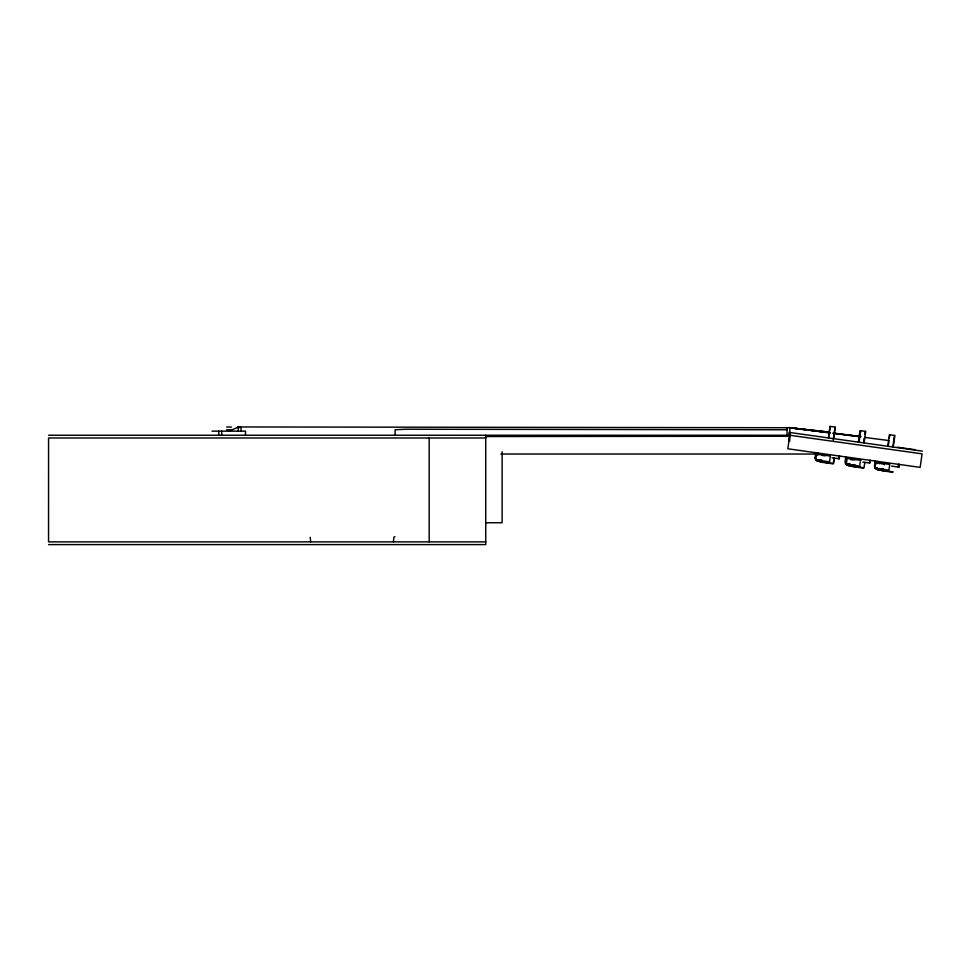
<?xml version="1.0" encoding="UTF-8"?>
<svg xmlns="http://www.w3.org/2000/svg" width="971" height="971" viewBox="0 0 971 971"><rect width="100%" height="100%" fill="white"/><g stroke="black" fill="none" stroke-linecap="round" stroke-linejoin="round"><path stroke-width="1.46" d="M238.271 426.924L238.429 427.398M789.775 427.361L789.739 428.235M808.819 429.874L789.69 427.726L829.258 432.071M238.271 426.706L238.271 427.325M238.32 427.41L238.332 426.779M860.646 436.21L860.524 436.95L860.622 436.161M790.115 432.544L787.833 448.784L920.168 467.379L922.074 453.845L788.67 435.093L789.059 432.386L922.45 451.139M815.761 452.704L815.3 457.341A3.86 3.811 -82 0 0 818.262 461.334M815.798 459.878L816.429 454.125L830.363 456.091L829.562 461.82L815.628 459.853M817.703 455.326L818.031 453.032M828.384 437.933L830.011 426.403L835.254 427.131L833.628 438.674M828.566 437.957L830.193 426.427M833.239 440.081L835.072 427.106M833.336 463.458L834.089 458.045M834.271 458.069L833.519 463.483L822.036 461.868M838.932 458.725L839.308 456.018M839.199 458.761L839.587 456.054M845.753 456.928L845.11 461.528A3.86 3.811 -82 0 0 848.084 465.534L857.866 466.905M846.445 457.025L845.62 464.077L860.245 466.129M846.311 464.174L847.113 458.446L861.046 460.4M858.388 442.145L860.003 430.614L865.756 431.415L864.129 442.958M859.068 442.242L860.694 430.711M859.857 464.611L860.257 461.747M863.644 441.417L864.056 438.528M864.663 434.207L865.064 431.318M864.785 462.354L864.02 467.779L852.028 466.092M870.004 460.327L869.615 463.033L870.089 460.339M875.126 461.055L874.483 465.655A3.86 3.811 -82 0 0 877.456 469.661L886.996 471.008M875.405 462.269L874.932 465.716A3.86 3.811 -82 0 0 877.905 469.721M877.08 463.677L877.396 461.371M887.761 446.272L889.375 434.741L894.886 435.518L893.259 447.048M888.404 444.9L889.011 440.567L864.615 437.411M889.412 437.69L889.824 434.802M892.822 446.988L894.437 435.457M898.685 464.369L898.309 467.075L898.782 464.381M899.122 464.429L898.745 467.136L899.219 464.441M788.901 441.186L789.557 436.537M229.095 431.148L238.308 427.131M226.619 427.046L231.559 427.058M238.223 426.949L789.739 427.726L823.724 431.961M226.619 429.777L231.559 429.789M787.008 429.777L405.769 429.231L395.124 429.777L395.124 435.251M212.006 431.148L245.505 431.148L245.505 435.251M48.562 435.251L789.739 435.251M485.731 436.246L789.739 436.246M485.731 436.537L787.008 436.246M485.731 437.982L48.562 437.982L48.55 541.867L485.731 541.867M500.878 454.027L815.895 454.027M485.731 522.738L502.128 522.738L502.128 451.758M48.562 544.597L485.731 544.597L485.731 435.251M811.756 430.202L817.631 430.869M820.568 431.197L824.974 431.682M834.077 433.248L853.278 435.639M856.24 436.003L859.189 436.38M789.739 441.186L789.739 427.726L830.035 432.75M833.021 433.127L859.881 436.465M789.739 427.726L830.351 432.981M833.167 433.345L860.427 436.865M897.592 447.243L914.925 449.682M832.098 457.766L839.272 458.773M862.794 462.075L869.773 463.058M891.475 466.104L898.903 467.148M827.183 462.597L818.092 461.31A3.86 3.811 -82 0 1 815.118 457.317M881.401 470.219L893.15 471.87M821.976 462.305L832.984 463.847M851.968 466.517L863.486 468.143M881.34 470.644L892.616 472.234M310.235 537.291L310.659 541.867M787.008 427.726L787.008 435.251M429.182 437.982L429.182 541.867M393.413 541.867L393.85 537.291A3.423 3.423 0 0 1 394.918 536.635M241.039 431.148L241.039 427.507L238.271 427.507L238.271 431.148M221.691 431.148L221.691 435.251M218.778 431.148L218.778 435.251M851.045 465.946A3.86 3.811 -82 0 1 848.302 463.555M848.775 465.631A3.86 3.811 -82 0 1 845.802 461.626M850.62 459.72A2.731 2.695 -82 0 1 853.327 459.647M852.781 464.672A2.731 2.695 -82 0 1 851.385 464.708M850.159 464.029A2.731 2.695 -82 0 1 849.722 463.483M851.992 459.914A2.731 2.695 -82 0 1 854.686 459.841M854.783 464.575A2.731 2.695 -82 0 1 852.089 464.648M879.313 463.75A2.731 2.695 -82 0 1 882.008 463.689M882.105 468.423A2.731 2.695 -82 0 1 879.41 468.483M883.938 464.296A2.731 2.695 -82 0 1 884.375 464.854M883.464 468.605A2.731 2.695 -82 0 1 880.77 468.677M881.316 463.653A2.731 2.695 -82 0 1 882.712 463.616M879.726 469.976A3.86 3.811 -82 0 1 877.505 468.532M877.214 468.083A3.86 3.811 -82 0 1 876.995 467.585M880.175 470.037A3.86 3.811 -82 0 1 878.706 469.369M850.353 465.849A3.86 3.811 -82 0 1 849.831 465.692M849.346 465.473A3.86 3.811 -82 0 1 848.484 464.818M821.976 455.083A2.731 2.695 -82 0 1 823.202 455.763M822.085 460.363A2.731 2.695 -82 0 1 819.475 459.72M821.939 455.314A2.731 2.695 -82 0 1 824.561 455.957M822.061 460.594A2.731 2.695 -82 0 1 820.835 459.914M820.361 461.638A3.86 3.811 -82 0 1 817.849 459.732M820.531 461.662A3.86 3.811 -82 0 1 818.674 460.63M875.793 462.475L874.992 468.204L888.926 470.158L889.739 464.429L875.793 462.475"/></g></svg>
